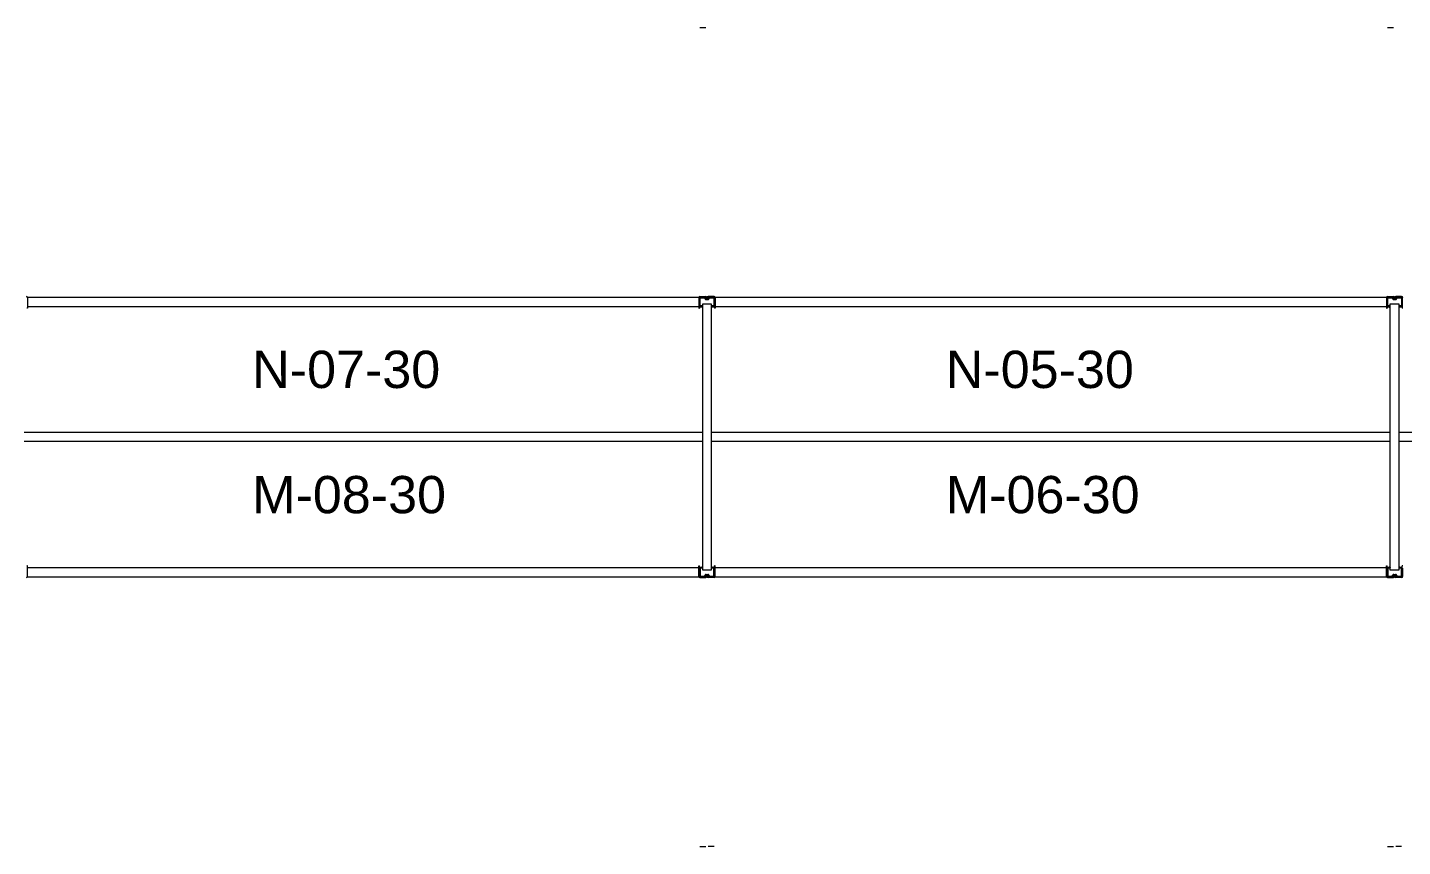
# Model space of a CAD drawing. Header units: inches. Extents: x 2743 to 10591, y -1604 to 5792.
# Drawn here: x 4159.2 to 4454.4, y 669.8 to 845.6 of the extents above; entities that cross this region are included whole.
import ezdxf

# ---------------------------------------------------------------- set-up
doc = ezdxf.new("R2010")
doc.units = ezdxf.units.IN
doc.header["$LTSCALE"] = 0.1875
doc.header["$MEASUREMENT"] = 0
for name, color, linetype, lineweight in [('22 Dimension', 7, 'Continuous', 5), ('32 Echelle', 160, 'Continuous', 15), ('33 Poutre', 30, 'Continuous', 15)]:
    doc.layers.add(name, color=color, linetype=linetype, lineweight=lineweight)
doc.styles.add('arial', font='')
doc.styles.get('arial').set_extended_font_data('Arial')

msp = doc.modelspace()

# ---------------------------------------------------------------- hatches: boundary and pattern name
at = {"layer": '32 Echelle'}
for points in [[(4304.08382, 785.49574), (4304.08382, 785.68324), (4303.89632, 785.68324)], [(4304.08382, 785.49574), (4304.08382, 785.68324), (4303.89632, 785.68324)], [(4306.08382, 785.49574), (4306.08382, 785.68324), (4306.27132, 785.68324)], [(4306.08382, 785.49574), (4306.08382, 785.68324), (4306.27132, 785.68324)], [(4451.70882, 785.49574), (4451.70882, 785.68324), (4451.52132, 785.68324)], [(4451.70882, 785.49574), (4451.70882, 785.68324), (4451.52132, 785.68324)], [(4453.70882, 785.49574), (4453.70882, 785.68324), (4453.89632, 785.68324)], [(4453.70882, 785.49574), (4453.70882, 785.68324), (4453.89632, 785.68324)], [(4304.08382, 729.87074), (4304.08382, 729.68324), (4303.89632, 729.68324)], [(4304.08382, 729.87074), (4304.08382, 729.68324), (4303.89632, 729.68324)], [(4306.08382, 729.87074), (4306.08382, 729.68324), (4306.27132, 729.68324)], [(4306.08382, 729.87074), (4306.08382, 729.68324), (4306.27132, 729.68324)], [(4451.70882, 729.87074), (4451.70882, 729.68324), (4451.52132, 729.68324)], [(4451.70882, 729.87074), (4451.70882, 729.68324), (4451.52132, 729.68324)], [(4453.70882, 729.87074), (4453.70882, 729.68324), (4453.89632, 729.68324)], [(4453.70882, 729.87074), (4453.70882, 729.68324), (4453.89632, 729.68324)]]:
    msp.add_hatch(color=256, dxfattribs=at).paths.add_polyline_path(points)

# ---------------------------------------------------------------- linework, layer by layer
at = {"layer": '22 Dimension'}
for p, q in [((4304.08382, 758.68324), (4158.45882, 758.68324)), ((4451.70882, 758.68324), (4306.08382, 758.68324)), ((4599.33382, 758.68324), (4453.70882, 758.68324)), ((4304.08382, 756.68324), (4158.45882, 756.68324)), ((4451.70882, 756.68324), (4306.08382, 756.68324)), ((4599.33382, 756.68324), (4453.70882, 756.68324))]:
    msp.add_line(p, q, dxfattribs=at)
at = {"layer": '32 Echelle', "linetype": 'Continuous', "lineweight": 25}
for p, q in [((4303.45886, 787.49949), (4303.45886, 785.86699)), ((4303.45886, 787.49949), (4303.45886, 785.86699)), ((4303.54886, 785.86699), (4303.54886, 787.49949)), ((4303.54886, 785.86699), (4303.54886, 787.49949)), ((4304.57145, 787.68324), (4303.64261, 787.68324)), ((4304.57145, 787.68324), (4303.64261, 787.68324)), ((4303.64261, 787.59324), (4304.57145, 787.59324)), ((4303.64261, 787.59324), (4304.57145, 787.59324)), ((4304.05886, 785.77324), (4303.64261, 785.77324)), ((4304.05886, 785.77324), (4303.64261, 785.77324)), ((4303.64261, 785.68324), (4304.05886, 785.68324)), ((4303.64261, 785.68324), (4304.05886, 785.68324)), ((4304.05886, 785.68324), (4304.05886, 785.77324)), ((4304.05886, 785.68324), (4304.05886, 785.77324)), ((4304.6611, 787.5269), (4304.70501, 787.38326)), ((4304.6611, 787.5269), (4304.70501, 787.38326)), ((4304.79108, 787.40958), (4304.74717, 787.55321)), ((4304.79108, 787.40958), (4304.74717, 787.55321)), ((4305.2869, 787.34324), (4304.88073, 787.34324)), ((4305.2869, 787.34324), (4304.88073, 787.34324)), ((4304.88073, 787.25324), (4305.2869, 787.25324)), ((4304.88073, 787.25324), (4305.2869, 787.25324)), ((4305.42047, 787.55321), (4305.37655, 787.40958)), ((4305.42047, 787.55321), (4305.37655, 787.40958)), ((4305.46262, 787.38326), (4305.50653, 787.5269)), ((4305.46262, 787.38326), (4305.50653, 787.5269)), ((4306.52502, 787.68324), (4305.59619, 787.68324)), ((4306.52502, 787.68324), (4305.59619, 787.68324)), ((4305.59619, 787.59324), (4306.52502, 787.59324)), ((4305.59619, 787.59324), (4306.52502, 787.59324)), ((4306.52502, 785.77324), (4306.10877, 785.77324)), ((4306.10877, 785.77324), (4306.10877, 785.68324)), ((4306.52502, 785.77324), (4306.10877, 785.77324)), ((4306.10877, 785.77324), (4306.10877, 785.68324)), ((4306.10877, 785.68324), (4306.52502, 785.68324)), ((4306.10877, 785.68324), (4306.52502, 785.68324)), ((4306.61877, 787.49949), (4306.61877, 785.86699)), ((4306.61877, 787.49949), (4306.61877, 785.86699)), ((4306.70877, 785.86699), (4306.70877, 787.49949)), ((4306.70877, 785.86699), (4306.70877, 787.49949)), ((4451.08386, 787.49949), (4451.08386, 785.86699)), ((4451.08386, 787.49949), (4451.08386, 785.86699)), ((4451.17386, 785.86699), (4451.17386, 787.49949)), ((4451.17386, 785.86699), (4451.17386, 787.49949)), ((4452.19645, 787.68324), (4451.26761, 787.68324)), ((4452.19645, 787.68324), (4451.26761, 787.68324)), ((4451.26761, 787.59324), (4452.19645, 787.59324)), ((4451.26761, 787.59324), (4452.19645, 787.59324)), ((4451.68386, 785.77324), (4451.26761, 785.77324)), ((4451.68386, 785.77324), (4451.26761, 785.77324)), ((4451.26761, 785.68324), (4451.68386, 785.68324)), ((4451.26761, 785.68324), (4451.68386, 785.68324)), ((4451.68386, 785.68324), (4451.68386, 785.77324)), ((4451.68386, 785.68324), (4451.68386, 785.77324)), ((4452.2861, 787.5269), (4452.33001, 787.38326)), ((4452.2861, 787.5269), (4452.33001, 787.38326)), ((4452.41608, 787.40958), (4452.37217, 787.55321)), ((4452.41608, 787.40958), (4452.37217, 787.55321)), ((4452.9119, 787.34324), (4452.50573, 787.34324)), ((4452.9119, 787.34324), (4452.50573, 787.34324)), ((4452.50573, 787.25324), (4452.9119, 787.25324)), ((4452.50573, 787.25324), (4452.9119, 787.25324)), ((4453.04547, 787.55321), (4453.00155, 787.40958)), ((4453.04547, 787.55321), (4453.00155, 787.40958)), ((4453.08762, 787.38326), (4453.13153, 787.5269)), ((4453.08762, 787.38326), (4453.13153, 787.5269)), ((4454.15002, 787.68324), (4453.22119, 787.68324)), ((4454.15002, 787.68324), (4453.22119, 787.68324)), ((4453.22119, 787.59324), (4454.15002, 787.59324)), ((4453.22119, 787.59324), (4454.15002, 787.59324)), ((4454.15002, 785.77324), (4453.73377, 785.77324)), ((4453.73377, 785.77324), (4453.73377, 785.68324)), ((4454.15002, 785.77324), (4453.73377, 785.77324)), ((4453.73377, 785.77324), (4453.73377, 785.68324)), ((4453.73377, 785.68324), (4454.15002, 785.68324)), ((4453.73377, 785.68324), (4454.15002, 785.68324)), ((4454.24377, 787.49949), (4454.24377, 785.86699)), ((4454.24377, 787.49949), (4454.24377, 785.86699)), ((4454.33377, 785.86699), (4454.33377, 787.49949)), ((4454.33377, 785.86699), (4454.33377, 787.49949)), ((4303.45886, 727.86699), (4303.45886, 729.49949)), ((4303.45886, 727.86699), (4303.45886, 729.49949)), ((4303.54886, 729.49949), (4303.54886, 727.86699)), ((4303.54886, 729.49949), (4303.54886, 727.86699)), ((4303.64261, 729.68324), (4304.05886, 729.68324)), ((4303.64261, 729.68324), (4304.05886, 729.68324)), ((4304.05886, 729.59324), (4303.64261, 729.59324)), ((4304.05886, 729.59324), (4303.64261, 729.59324)), ((4304.05886, 729.68324), (4304.05886, 729.59324)), ((4304.05886, 729.68324), (4304.05886, 729.59324)), ((4306.10877, 729.68324), (4306.52502, 729.68324)), ((4306.10877, 729.59324), (4306.10877, 729.68324)), ((4306.10877, 729.68324), (4306.52502, 729.68324)), ((4306.10877, 729.59324), (4306.10877, 729.68324)), ((4306.52502, 729.59324), (4306.10877, 729.59324)), ((4306.52502, 729.59324), (4306.10877, 729.59324)), ((4306.61877, 727.86699), (4306.61877, 729.49949)), ((4306.61877, 727.86699), (4306.61877, 729.49949)), ((4306.70877, 729.49949), (4306.70877, 727.86699)), ((4306.70877, 729.49949), (4306.70877, 727.86699)), ((4451.08386, 727.86699), (4451.08386, 729.49949)), ((4451.08386, 727.86699), (4451.08386, 729.49949)), ((4451.17386, 729.49949), (4451.17386, 727.86699)), ((4451.17386, 729.49949), (4451.17386, 727.86699)), ((4451.26761, 729.68324), (4451.68386, 729.68324)), ((4451.26761, 729.68324), (4451.68386, 729.68324)), ((4451.68386, 729.59324), (4451.26761, 729.59324)), ((4451.68386, 729.59324), (4451.26761, 729.59324)), ((4451.68386, 729.68324), (4451.68386, 729.59324)), ((4451.68386, 729.68324), (4451.68386, 729.59324)), ((4453.73377, 729.68324), (4454.15002, 729.68324)), ((4453.73377, 729.59324), (4453.73377, 729.68324)), ((4453.73377, 729.68324), (4454.15002, 729.68324)), ((4453.73377, 729.59324), (4453.73377, 729.68324)), ((4454.15002, 729.59324), (4453.73377, 729.59324)), ((4454.15002, 729.59324), (4453.73377, 729.59324)), ((4454.24377, 727.86699), (4454.24377, 729.49949)), ((4454.24377, 727.86699), (4454.24377, 729.49949)), ((4454.33377, 729.49949), (4454.33377, 727.86699)), ((4454.33377, 729.49949), (4454.33377, 727.86699)), ((4303.64261, 727.77324), (4304.57145, 727.77324)), ((4303.64261, 727.77324), (4304.57145, 727.77324)), ((4304.57145, 727.68324), (4303.64261, 727.68324)), ((4304.57145, 727.68324), (4303.64261, 727.68324)), ((4304.6611, 727.83958), (4304.70501, 727.98321)), ((4304.6611, 727.83958), (4304.70501, 727.98321)), ((4304.79108, 727.9569), (4304.74717, 727.81326)), ((4304.79108, 727.9569), (4304.74717, 727.81326)), ((4304.88073, 728.11324), (4305.2869, 728.11324)), ((4304.88073, 728.11324), (4305.2869, 728.11324)), ((4305.2869, 728.02324), (4304.88073, 728.02324)), ((4305.2869, 728.02324), (4304.88073, 728.02324)), ((4305.42047, 727.81326), (4305.37655, 727.9569)), ((4305.42047, 727.81326), (4305.37655, 727.9569)), ((4305.46262, 727.98321), (4305.50653, 727.83958)), ((4305.46262, 727.98321), (4305.50653, 727.83958)), ((4305.59619, 727.77324), (4306.52502, 727.77324)), ((4305.59619, 727.77324), (4306.52502, 727.77324)), ((4306.52502, 727.68324), (4305.59619, 727.68324)), ((4306.52502, 727.68324), (4305.59619, 727.68324)), ((4451.26761, 727.77324), (4452.19645, 727.77324)), ((4451.26761, 727.77324), (4452.19645, 727.77324)), ((4452.19645, 727.68324), (4451.26761, 727.68324)), ((4452.19645, 727.68324), (4451.26761, 727.68324)), ((4452.2861, 727.83958), (4452.33001, 727.98321)), ((4452.2861, 727.83958), (4452.33001, 727.98321)), ((4452.41608, 727.9569), (4452.37217, 727.81326)), ((4452.41608, 727.9569), (4452.37217, 727.81326)), ((4452.50573, 728.11324), (4452.9119, 728.11324)), ((4452.50573, 728.11324), (4452.9119, 728.11324)), ((4452.9119, 728.02324), (4452.50573, 728.02324)), ((4452.9119, 728.02324), (4452.50573, 728.02324)), ((4453.04547, 727.81326), (4453.00155, 727.9569)), ((4453.04547, 727.81326), (4453.00155, 727.9569)), ((4453.08762, 727.98321), (4453.13153, 727.83958)), ((4453.08762, 727.98321), (4453.13153, 727.83958)), ((4453.22119, 727.77324), (4454.15002, 727.77324)), ((4453.22119, 727.77324), (4454.15002, 727.77324)), ((4454.15002, 727.68324), (4453.22119, 727.68324)), ((4454.15002, 727.68324), (4453.22119, 727.68324))]:
    msp.add_line(p, q, dxfattribs=at)
at = {"layer": '32 Echelle'}
for p, q in [((4304.08382, 785.68324), (4303.89632, 785.68324)), ((4304.08382, 785.49574), (4303.89632, 785.68324)), ((4304.08382, 785.68324), (4303.89632, 785.68324)), ((4304.08382, 785.49574), (4303.89632, 785.68324)), ((4306.08382, 786.18324), (4304.08382, 786.18324)), ((4304.08382, 786.18324), (4304.08382, 729.18324)), ((4306.08382, 786.18324), (4304.08382, 786.18324)), ((4304.08382, 786.18324), (4304.08382, 729.18324)), ((4304.08382, 785.49574), (4304.08382, 785.68324)), ((4304.08382, 785.49574), (4304.08382, 785.68324)), ((4306.08382, 729.18324), (4306.08382, 786.18324)), ((4306.08382, 729.18324), (4306.08382, 786.18324)), ((4306.08382, 785.68324), (4306.27132, 785.68324)), ((4306.08382, 785.49574), (4306.08382, 785.68324)), ((4306.08382, 785.49574), (4306.27132, 785.68324)), ((4306.08382, 785.68324), (4306.27132, 785.68324)), ((4306.08382, 785.49574), (4306.08382, 785.68324)), ((4306.08382, 785.49574), (4306.27132, 785.68324)), ((4451.70882, 785.68324), (4451.52132, 785.68324)), ((4451.70882, 785.49574), (4451.52132, 785.68324)), ((4451.70882, 785.68324), (4451.52132, 785.68324)), ((4451.70882, 785.49574), (4451.52132, 785.68324)), ((4453.70882, 786.18324), (4451.70882, 786.18324)), ((4451.70882, 786.18324), (4451.70882, 729.18324)), ((4453.70882, 786.18324), (4451.70882, 786.18324)), ((4451.70882, 786.18324), (4451.70882, 729.18324)), ((4451.70882, 785.49574), (4451.70882, 785.68324)), ((4451.70882, 785.49574), (4451.70882, 785.68324)), ((4453.70882, 729.18324), (4453.70882, 786.18324)), ((4453.70882, 729.18324), (4453.70882, 786.18324)), ((4453.70882, 785.68324), (4453.89632, 785.68324)), ((4453.70882, 785.49574), (4453.70882, 785.68324)), ((4453.70882, 785.49574), (4453.89632, 785.68324)), ((4453.70882, 785.68324), (4453.89632, 785.68324)), ((4453.70882, 785.49574), (4453.70882, 785.68324)), ((4453.70882, 785.49574), (4453.89632, 785.68324)), ((4304.08382, 729.87074), (4303.89632, 729.68324)), ((4304.08382, 729.87074), (4303.89632, 729.68324)), ((4304.08382, 729.68324), (4303.89632, 729.68324)), ((4304.08382, 729.68324), (4303.89632, 729.68324)), ((4304.08382, 729.87074), (4304.08382, 729.68324)), ((4304.08382, 729.87074), (4304.08382, 729.68324)), ((4304.08382, 729.18324), (4306.08382, 729.18324)), ((4304.08382, 729.18324), (4306.08382, 729.18324)), ((4306.08382, 729.87074), (4306.08382, 729.68324)), ((4306.08382, 729.87074), (4306.27132, 729.68324)), ((4306.08382, 729.87074), (4306.08382, 729.68324)), ((4306.08382, 729.87074), (4306.27132, 729.68324)), ((4306.08382, 729.68324), (4306.27132, 729.68324)), ((4306.08382, 729.68324), (4306.27132, 729.68324)), ((4451.70882, 729.87074), (4451.52132, 729.68324)), ((4451.70882, 729.87074), (4451.52132, 729.68324)), ((4451.70882, 729.68324), (4451.52132, 729.68324)), ((4451.70882, 729.68324), (4451.52132, 729.68324)), ((4451.70882, 729.87074), (4451.70882, 729.68324)), ((4451.70882, 729.87074), (4451.70882, 729.68324)), ((4451.70882, 729.18324), (4453.70882, 729.18324)), ((4451.70882, 729.18324), (4453.70882, 729.18324)), ((4453.70882, 729.87074), (4453.70882, 729.68324)), ((4453.70882, 729.87074), (4453.89632, 729.68324)), ((4453.70882, 729.87074), (4453.70882, 729.68324)), ((4453.70882, 729.87074), (4453.89632, 729.68324)), ((4453.70882, 729.68324), (4453.89632, 729.68324)), ((4453.70882, 729.68324), (4453.89632, 729.68324))]:
    msp.add_line(p, q, dxfattribs=at)
at = {"layer": '32 Echelle', "linetype": 'Continuous', "lineweight": 25}
for centre, radius, start, end in [((4303.64261, 787.49949), 0.18375, 90, 180), ((4303.64261, 787.49949), 0.18375, 90, 180), ((4303.64261, 785.86699), 0.18375, 180, 270), ((4303.64261, 785.86699), 0.18375, 180, 270), ((4303.64261, 787.49949), 0.09375, 90, 180), ((4303.64261, 787.49949), 0.09375, 90, 180), ((4303.64261, 785.86699), 0.09375, 180, 270), ((4303.64261, 785.86699), 0.09375, 180, 270), ((4304.57145, 787.49949), 0.18375, 17, 90), ((4304.57145, 787.49949), 0.18375, 17, 90), ((4304.57145, 787.49949), 0.09375, 17, 90), ((4304.57145, 787.49949), 0.09375, 17, 90), ((4304.88073, 787.43699), 0.18375, 197, 270), ((4304.88073, 787.43699), 0.18375, 197, 270), ((4304.88073, 787.43699), 0.09375, 197, 270), ((4304.88073, 787.43699), 0.09375, 197, 270), ((4305.2869, 787.43699), 0.09375, 270, 343), ((4305.2869, 787.43699), 0.09375, 270, 343), ((4305.2869, 787.43699), 0.18375, 270, 343), ((4305.2869, 787.43699), 0.18375, 270, 343), ((4305.59619, 787.49949), 0.18375, 90, 163), ((4305.59619, 787.49949), 0.18375, 90, 163), ((4305.59619, 787.49949), 0.09375, 90, 163), ((4305.59619, 787.49949), 0.09375, 90, 163), ((4306.52502, 787.49949), 0.18375, 0, 90), ((4306.52502, 787.49949), 0.18375, 0, 90), ((4306.52502, 787.49949), 0.09375, 0, 90), ((4306.52502, 787.49949), 0.09375, 0, 90), ((4306.52502, 785.86699), 0.09375, 270, 0), ((4306.52502, 785.86699), 0.18375, 270, 0), ((4306.52502, 785.86699), 0.09375, 270, 0), ((4306.52502, 785.86699), 0.18375, 270, 0), ((4451.26761, 787.49949), 0.18375, 90, 180), ((4451.26761, 787.49949), 0.18375, 90, 180), ((4451.26761, 785.86699), 0.18375, 180, 270), ((4451.26761, 785.86699), 0.18375, 180, 270), ((4451.26761, 787.49949), 0.09375, 90, 180), ((4451.26761, 787.49949), 0.09375, 90, 180), ((4451.26761, 785.86699), 0.09375, 180, 270), ((4451.26761, 785.86699), 0.09375, 180, 270), ((4452.19645, 787.49949), 0.18375, 17, 90), ((4452.19645, 787.49949), 0.18375, 17, 90), ((4452.19645, 787.49949), 0.09375, 17, 90), ((4452.19645, 787.49949), 0.09375, 17, 90), ((4452.50573, 787.43699), 0.18375, 197, 270), ((4452.50573, 787.43699), 0.18375, 197, 270), ((4452.50573, 787.43699), 0.09375, 197, 270), ((4452.50573, 787.43699), 0.09375, 197, 270), ((4452.9119, 787.43699), 0.09375, 270, 343), ((4452.9119, 787.43699), 0.09375, 270, 343), ((4452.9119, 787.43699), 0.18375, 270, 343), ((4452.9119, 787.43699), 0.18375, 270, 343), ((4453.22119, 787.49949), 0.18375, 90, 163), ((4453.22119, 787.49949), 0.18375, 90, 163), ((4453.22119, 787.49949), 0.09375, 90, 163), ((4453.22119, 787.49949), 0.09375, 90, 163), ((4454.15002, 787.49949), 0.18375, 0, 90), ((4454.15002, 787.49949), 0.18375, 0, 90), ((4454.15002, 787.49949), 0.09375, 0, 90), ((4454.15002, 787.49949), 0.09375, 0, 90), ((4454.15002, 785.86699), 0.09375, 270, 0), ((4454.15002, 785.86699), 0.18375, 270, 0), ((4454.15002, 785.86699), 0.09375, 270, 0), ((4454.15002, 785.86699), 0.18375, 270, 0), ((4303.64261, 729.49949), 0.18375, 90, 180), ((4303.64261, 729.49949), 0.18375, 90, 180), ((4303.64261, 729.49949), 0.09375, 90, 180), ((4303.64261, 729.49949), 0.09375, 90, 180), ((4306.52502, 729.49949), 0.18375, 0, 90), ((4306.52502, 729.49949), 0.18375, 0, 90), ((4306.52502, 729.49949), 0.09375, 0, 90), ((4306.52502, 729.49949), 0.09375, 0, 90), ((4451.26761, 729.49949), 0.18375, 90, 180), ((4451.26761, 729.49949), 0.18375, 90, 180), ((4451.26761, 729.49949), 0.09375, 90, 180), ((4451.26761, 729.49949), 0.09375, 90, 180), ((4454.15002, 729.49949), 0.18375, 0, 90), ((4454.15002, 729.49949), 0.18375, 0, 90), ((4454.15002, 729.49949), 0.09375, 0, 90), ((4454.15002, 729.49949), 0.09375, 0, 90), ((4303.64261, 727.86699), 0.18375, 180, 270), ((4303.64261, 727.86699), 0.18375, 180, 270), ((4303.64261, 727.86699), 0.09375, 180, 270), ((4303.64261, 727.86699), 0.09375, 180, 270), ((4304.57145, 727.86699), 0.09375, 270, 343), ((4304.57145, 727.86699), 0.09375, 270, 343), ((4304.57145, 727.86699), 0.18375, 270, 343), ((4304.57145, 727.86699), 0.18375, 270, 343), ((4304.88073, 727.92949), 0.18375, 90, 163), ((4304.88073, 727.92949), 0.18375, 90, 163), ((4304.88073, 727.92949), 0.09375, 90, 163), ((4304.88073, 727.92949), 0.09375, 90, 163), ((4305.2869, 727.92949), 0.18375, 17, 90), ((4305.2869, 727.92949), 0.18375, 17, 90), ((4305.2869, 727.92949), 0.09375, 17, 90), ((4305.2869, 727.92949), 0.09375, 17, 90), ((4305.59619, 727.86699), 0.18375, 197, 270), ((4305.59619, 727.86699), 0.18375, 197, 270), ((4305.59619, 727.86699), 0.09375, 197, 270), ((4305.59619, 727.86699), 0.09375, 197, 270), ((4306.52502, 727.86699), 0.09375, 270, 0), ((4306.52502, 727.86699), 0.18375, 270, 0), ((4306.52502, 727.86699), 0.09375, 270, 0), ((4306.52502, 727.86699), 0.18375, 270, 0), ((4451.26761, 727.86699), 0.18375, 180, 270), ((4451.26761, 727.86699), 0.18375, 180, 270), ((4451.26761, 727.86699), 0.09375, 180, 270), ((4451.26761, 727.86699), 0.09375, 180, 270), ((4452.19645, 727.86699), 0.09375, 270, 343), ((4452.19645, 727.86699), 0.09375, 270, 343), ((4452.19645, 727.86699), 0.18375, 270, 343), ((4452.19645, 727.86699), 0.18375, 270, 343), ((4452.50573, 727.92949), 0.18375, 90, 163), ((4452.50573, 727.92949), 0.18375, 90, 163), ((4452.50573, 727.92949), 0.09375, 90, 163), ((4452.50573, 727.92949), 0.09375, 90, 163), ((4452.9119, 727.92949), 0.18375, 17, 90), ((4452.9119, 727.92949), 0.18375, 17, 90), ((4452.9119, 727.92949), 0.09375, 17, 90), ((4452.9119, 727.92949), 0.09375, 17, 90), ((4453.22119, 727.86699), 0.18375, 197, 270), ((4453.22119, 727.86699), 0.18375, 197, 270), ((4453.22119, 727.86699), 0.09375, 197, 270), ((4453.22119, 727.86699), 0.09375, 197, 270), ((4454.15002, 727.86699), 0.09375, 270, 0), ((4454.15002, 727.86699), 0.18375, 270, 0), ((4454.15002, 727.86699), 0.09375, 270, 0), ((4454.15002, 727.86699), 0.18375, 270, 0)]:
    msp.add_arc(centre, radius, start, end, dxfattribs=at)
at = {"layer": '33 Poutre'}
for p, q in [((4303.57782, 845.56424), (4304.83982, 845.56424)), ((4451.20282, 845.56424), (4452.46482, 845.56424)), ((4159.20882, 785.30224), (4159.08982, 785.30224)), ((4159.20882, 787.68324), (4303.33382, 787.68324)), ((4159.20882, 787.68324), (4159.20882, 785.68324)), ((4159.20882, 787.55824), (4159.20882, 785.30224)), ((4159.20882, 785.68324), (4303.33382, 785.68324)), ((4303.33382, 787.68324), (4303.33382, 785.68324)), ((4303.33382, 787.55824), (4303.33382, 785.30224)), ((4303.33382, 785.30224), (4303.45282, 785.30224)), ((4303.45282, 787.55824), (4303.45282, 785.30224)), ((4303.57782, 787.80224), (4304.83982, 787.80224)), ((4304.83982, 787.68324), (4303.57782, 787.68324)), ((4304.96482, 787.34324), (4304.96482, 787.55824)), ((4304.96482, 787.34324), (4305.08382, 787.34324)), ((4305.08382, 787.34324), (4305.08382, 787.55824)), ((4305.08382, 787.34324), (4305.08382, 787.55824)), ((4305.20282, 787.34324), (4305.08382, 787.34324)), ((4305.20282, 787.34324), (4305.20282, 787.55824)), ((4306.58982, 787.80224), (4305.32782, 787.80224)), ((4305.32782, 787.68324), (4306.58982, 787.68324)), ((4306.71482, 787.55824), (4306.71482, 785.30224)), ((4306.83382, 785.30224), (4306.71482, 785.30224)), ((4306.83382, 787.68324), (4450.95882, 787.68324)), ((4306.83382, 787.68324), (4306.83382, 785.68324)), ((4306.83382, 787.55824), (4306.83382, 785.30224)), ((4306.83382, 785.68324), (4450.95882, 785.68324)), ((4450.95882, 787.68324), (4450.95882, 785.68324)), ((4450.95882, 787.55824), (4450.95882, 785.30224)), ((4450.95882, 785.30224), (4451.07782, 785.30224)), ((4451.07782, 787.55824), (4451.07782, 785.30224)), ((4451.20282, 787.80224), (4452.46482, 787.80224)), ((4452.46482, 787.68324), (4451.20282, 787.68324)), ((4452.58982, 787.34324), (4452.58982, 787.55824)), ((4452.58982, 787.34324), (4452.70882, 787.34324)), ((4452.70882, 787.34324), (4452.70882, 787.55824)), ((4452.70882, 787.34324), (4452.70882, 787.55824)), ((4452.82782, 787.34324), (4452.70882, 787.34324)), ((4452.82782, 787.34324), (4452.82782, 787.55824)), ((4454.21482, 787.80224), (4452.95282, 787.80224)), ((4452.95282, 787.68324), (4454.21482, 787.68324)), ((4454.33982, 787.55824), (4454.33982, 785.30224)), ((4454.45882, 785.30224), (4454.33982, 785.30224)), ((4159.20882, 730.06424), (4159.08982, 730.06424)), ((4159.20882, 727.80824), (4159.20882, 730.06424)), ((4159.20882, 729.68324), (4303.33382, 729.68324)), ((4159.20882, 727.68324), (4159.20882, 729.68324)), ((4303.33382, 727.80824), (4303.33382, 730.06424)), ((4303.33382, 730.06424), (4303.45282, 730.06424)), ((4303.33382, 727.68324), (4303.33382, 729.68324)), ((4303.45282, 727.80824), (4303.45282, 730.06424)), ((4306.83382, 730.06424), (4306.71482, 730.06424)), ((4306.71482, 727.80824), (4306.71482, 730.06424)), ((4306.83382, 727.80824), (4306.83382, 730.06424)), ((4306.83382, 729.68324), (4450.95882, 729.68324)), ((4306.83382, 727.68324), (4306.83382, 729.68324)), ((4450.95882, 727.80824), (4450.95882, 730.06424)), ((4450.95882, 730.06424), (4451.07782, 730.06424)), ((4450.95882, 727.68324), (4450.95882, 729.68324)), ((4451.07782, 727.80824), (4451.07782, 730.06424)), ((4454.45882, 730.06424), (4454.33982, 730.06424)), ((4454.33982, 727.80824), (4454.33982, 730.06424)), ((4159.20882, 727.68324), (4303.33382, 727.68324)), ((4304.83982, 727.68324), (4303.57782, 727.68324)), ((4303.57782, 727.56424), (4304.83982, 727.56424)), ((4304.96482, 728.02324), (4304.96482, 727.80824)), ((4304.96482, 728.02324), (4305.08382, 728.02324)), ((4305.08382, 728.02324), (4305.08382, 727.80824)), ((4305.08382, 728.02324), (4305.08382, 727.80824)), ((4305.20282, 728.02324), (4305.08382, 728.02324)), ((4305.20282, 728.02324), (4305.20282, 727.80824)), ((4305.32782, 727.68324), (4306.58982, 727.68324)), ((4306.58982, 727.56424), (4305.32782, 727.56424)), ((4306.83382, 727.68324), (4450.95882, 727.68324)), ((4452.46482, 727.68324), (4451.20282, 727.68324)), ((4451.20282, 727.56424), (4452.46482, 727.56424)), ((4452.58982, 728.02324), (4452.58982, 727.80824)), ((4452.58982, 728.02324), (4452.70882, 728.02324)), ((4452.70882, 728.02324), (4452.70882, 727.80824)), ((4452.70882, 728.02324), (4452.70882, 727.80824)), ((4452.82782, 728.02324), (4452.70882, 728.02324)), ((4452.82782, 728.02324), (4452.82782, 727.80824)), ((4452.95282, 727.68324), (4454.21482, 727.68324)), ((4454.21482, 727.56424), (4452.95282, 727.56424)), ((4303.57782, 669.80224), (4304.83982, 669.80224)), ((4306.58982, 669.80224), (4305.32782, 669.80224)), ((4451.20282, 669.80224), (4452.46482, 669.80224)), ((4454.21482, 669.80224), (4452.95282, 669.80224))]:
    msp.add_line(p, q, dxfattribs=at)
for centre, radius, start, end in [((4158.96482, 787.55824), 0.244, 0, 90), ((4303.57782, 787.55824), 0.244, 90, 180), ((4303.57782, 787.55824), 0.125, 90, 180), ((4304.83982, 787.55824), 0.244, 0, 90), ((4304.83982, 787.55824), 0.125, 0, 90), ((4305.32782, 787.55824), 0.244, 90, 180), ((4305.32782, 787.55824), 0.125, 90, 180), ((4306.58982, 787.55824), 0.244, 0, 90), ((4306.58982, 787.55824), 0.125, 0, 90), ((4451.20282, 787.55824), 0.244, 90, 180), ((4451.20282, 787.55824), 0.125, 90, 180), ((4452.46482, 787.55824), 0.244, 0, 90), ((4452.46482, 787.55824), 0.125, 0, 90), ((4452.95282, 787.55824), 0.244, 90, 180), ((4452.95282, 787.55824), 0.125, 90, 180), ((4454.21482, 787.55824), 0.244, 0, 90), ((4454.21482, 787.55824), 0.125, 0, 90), ((4158.96482, 727.80824), 0.244, 270, 0), ((4303.57782, 727.80824), 0.244, 180, 270), ((4303.57782, 727.80824), 0.125, 180, 270), ((4304.83982, 727.80824), 0.125, 270, 0), ((4304.83982, 727.80824), 0.244, 270, 0), ((4305.32782, 727.80824), 0.244, 180, 270), ((4305.32782, 727.80824), 0.125, 180, 270), ((4306.58982, 727.80824), 0.244, 270, 0), ((4306.58982, 727.80824), 0.125, 270, 0), ((4451.20282, 727.80824), 0.244, 180, 270), ((4451.20282, 727.80824), 0.125, 180, 270), ((4452.46482, 727.80824), 0.125, 270, 0), ((4452.46482, 727.80824), 0.244, 270, 0), ((4452.95282, 727.80824), 0.244, 180, 270), ((4452.95282, 727.80824), 0.125, 180, 270), ((4454.21482, 727.80824), 0.244, 270, 0), ((4454.21482, 727.80824), 0.125, 270, 0)]:
    msp.add_arc(centre, radius, start, end, dxfattribs=at)

# ---------------------------------------------------------------- texts
at = {"layer": '22 Dimension', "char_height": 8, "attachment_point": 1, "style": 'arial'}
for s, insert in [('{\\fArial Unicode MS|b0|i0|c0|p2;\\C8;N-07-30}', (4207.44275, 776.19331)), ('{\\fArial Unicode MS|b0|i0|c0|p2;\\C8;N-05-30}', (4356.3537, 776.19331)), ('{\\fArial Unicode MS|b0|i0|c0|p2;\\C8;M-08-30}', (4207.44275, 749.32077)), ('{\\fArial Unicode MS|b0|i0|c0|p2;\\C8;M-06-30}', (4356.3537, 749.32077))]:
    msp.add_mtext_dynamic_manual_height_columns(s, width=68.8901007, gutter_width=5, heights=[0], dxfattribs=dict(at, insert=insert))

doc.saveas('drawing.dxf')
